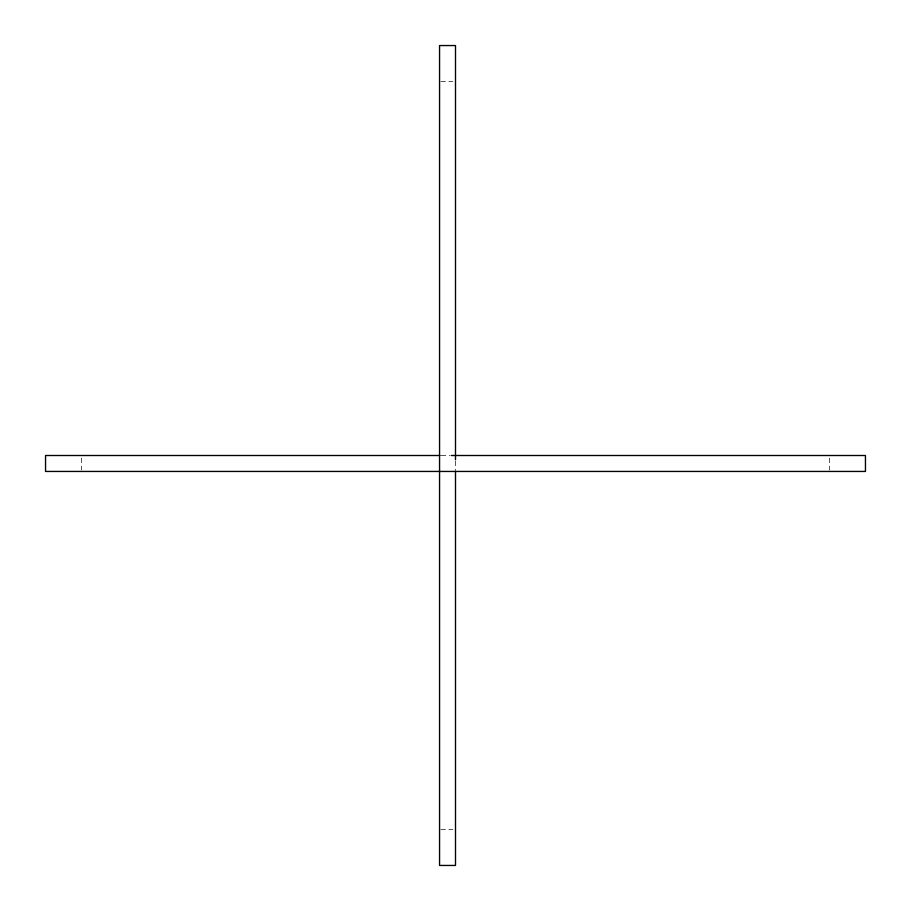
<?xml version="1.0" encoding="UTF-8"?>
<svg xmlns="http://www.w3.org/2000/svg" width="911" height="911" viewBox="0 0 911 911"><rect width="100%" height="100%" fill="white"/><g stroke="black" fill="none" stroke-linecap="round" stroke-linejoin="round"><path stroke-width="0.68" stroke-dasharray="4.55 3.42" d="M440.89 81.557L452.847 81.557M441.266 455.5L449.84 455.5M440.89 829.443L452.847 829.443M829.443 458.153L829.443 470.11M455.5 461.16L455.5 469.734M81.557 458.153L81.557 470.11"/><path stroke-width="1.37" d="M439.933 455.5L45.55 455.5L45.55 471.442L865.45 471.442L865.45 455.5L451.252 455.5M455.5 459.748L455.5 45.55L439.557 45.55L439.557 865.45L455.5 865.45L455.5 471.067"/></g></svg>
